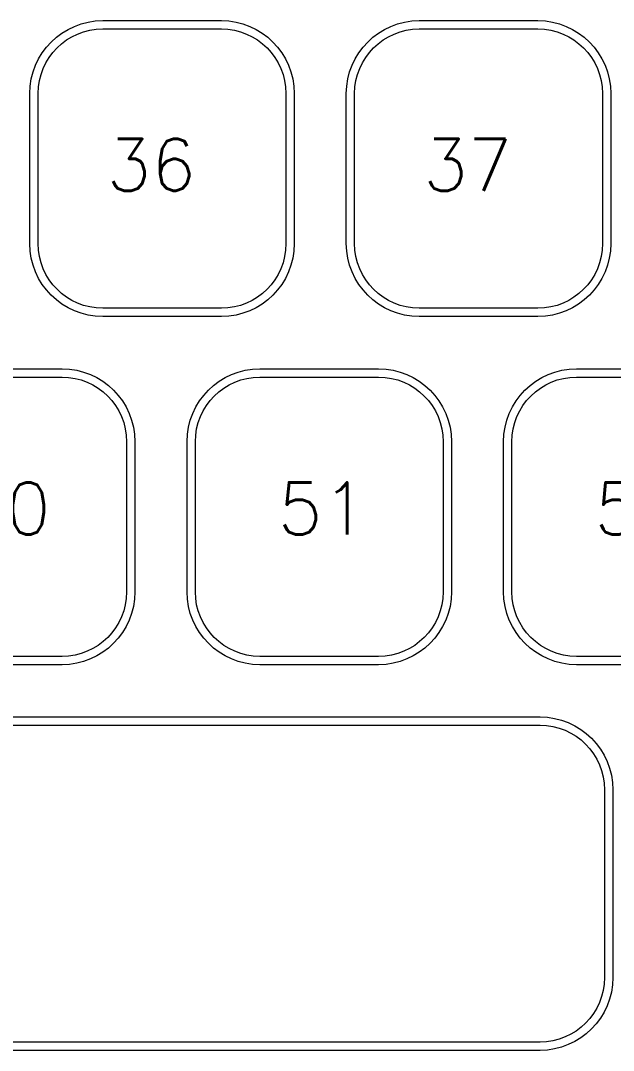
# Model space of a CAD drawing. Header units: millimetres. Extents: x 1461 to 1900, y 363 to 677.
# Drawn here: x 1679.35 to 1707.81, y 552.61 to 602.01 of the extents above; entities that cross this region are included whole.
import ezdxf

# ---------------------------------------------------------------- set-up
doc = ezdxf.new("R2010")
doc.units = ezdxf.units.MM
doc.styles.get("Standard").update_dxf_attribs({"font": 'txt', "bigfont": 'gbcbig.shx'})

msp = doc.modelspace()

# ---------------------------------------------------------------- linework, layer by layer
at = {"color": 7, "lineweight": 0}
for p, q in [((1681.6235, 601.5884), (1681.9293, 601.7363)), ((1681.9293, 601.7363), (1682.2504, 601.8544)), ((1682.2504, 601.8544), (1682.5851, 601.941)), ((1682.5851, 601.941), (1682.9316, 601.9943)), ((1682.9316, 601.9943), (1683.2881, 602.0124)), ((1683.2881, 602.0124), (1688.9883, 602.0124)), ((1688.9883, 602.0124), (1689.3448, 601.9943)), ((1689.3448, 601.9943), (1689.6913, 601.941)), ((1689.6913, 601.941), (1690.026, 601.8544)), ((1690.026, 601.8544), (1690.3472, 601.7363)), ((1690.3472, 601.7363), (1690.653, 601.5884)), ((1696.8232, 601.5884), (1697.1289, 601.7363)), ((1697.1289, 601.7363), (1697.45, 601.8544)), ((1697.45, 601.8544), (1697.7847, 601.941)), ((1697.7847, 601.941), (1698.1312, 601.9943)), ((1698.1312, 601.9943), (1698.4877, 602.0124)), ((1698.4877, 602.0124), (1704.1879, 602.0124)), ((1704.1879, 602.0124), (1704.5444, 601.9943)), ((1704.5444, 601.9943), (1704.891, 601.941)), ((1704.891, 601.941), (1705.2258, 601.8544)), ((1705.2258, 601.8544), (1705.547, 601.7363)), ((1705.547, 601.7363), (1705.8528, 601.5884)), ((1680.8164, 600.9843), (1681.0653, 601.2106)), ((1681.0653, 601.2106), (1681.3349, 601.4126)), ((1681.3349, 601.4126), (1681.6235, 601.5884)), ((1681.5562, 601.0822), (1681.8118, 601.2377)), ((1681.8118, 601.2377), (1682.0827, 601.3684)), ((1682.0827, 601.3684), (1682.3673, 601.4728)), ((1682.3673, 601.4728), (1682.6642, 601.5493)), ((1682.6642, 601.5493), (1682.9716, 601.5963)), ((1682.9716, 601.5963), (1683.2881, 601.6124)), ((1683.2881, 601.6124), (1688.9883, 601.6124)), ((1688.9883, 601.6124), (1689.3048, 601.5963)), ((1689.3048, 601.5963), (1689.6122, 601.5493)), ((1689.6122, 601.5493), (1689.909, 601.4728)), ((1689.909, 601.4728), (1690.1937, 601.3684)), ((1690.1937, 601.3684), (1690.4646, 601.2377)), ((1690.4646, 601.2377), (1690.7202, 601.0822)), ((1690.653, 601.5884), (1690.9416, 601.4126)), ((1690.9416, 601.4126), (1691.2112, 601.2106)), ((1691.2112, 601.2106), (1691.4601, 600.9843)), ((1696.0161, 600.9843), (1696.265, 601.2106)), ((1696.265, 601.2106), (1696.5346, 601.4126)), ((1696.5346, 601.4126), (1696.8232, 601.5884)), ((1696.7559, 601.0822), (1697.0115, 601.2377)), ((1697.0115, 601.2377), (1697.2824, 601.3684)), ((1697.2824, 601.3684), (1697.5671, 601.4728)), ((1697.5671, 601.4728), (1697.8639, 601.5493)), ((1697.8639, 601.5493), (1698.1714, 601.5963)), ((1698.1714, 601.5963), (1698.4878, 601.6124)), ((1698.4878, 601.6124), (1704.188, 601.6124)), ((1704.188, 601.6124), (1704.5045, 601.5963)), ((1704.5045, 601.5963), (1704.812, 601.5493)), ((1704.812, 601.5493), (1705.1088, 601.4728)), ((1705.1088, 601.4728), (1705.3935, 601.3684)), ((1705.3935, 601.3684), (1705.6645, 601.2377)), ((1705.6645, 601.2377), (1705.9201, 601.0822)), ((1705.8528, 601.5884), (1706.1414, 601.4126)), ((1706.1414, 601.4126), (1706.411, 601.2106)), ((1706.411, 601.2106), (1706.6599, 600.9843)), ((1680.3881, 600.4658), (1680.5901, 600.7354)), ((1680.5901, 600.7354), (1680.8164, 600.9843)), ((1680.897, 600.4831), (1681.0972, 600.7034)), ((1681.0972, 600.7034), (1681.3175, 600.9036)), ((1681.3175, 600.9036), (1681.5562, 601.0822)), ((1690.7202, 601.0822), (1690.9589, 600.9036)), ((1690.9589, 600.9036), (1691.1792, 600.7034)), ((1691.1792, 600.7034), (1691.3794, 600.4831)), ((1691.4601, 600.9843), (1691.6864, 600.7354)), ((1691.6864, 600.7354), (1691.8883, 600.4658)), ((1695.5879, 600.4658), (1695.7899, 600.7354)), ((1695.7899, 600.7354), (1696.0161, 600.9843)), ((1696.0967, 600.4831), (1696.297, 600.7034)), ((1696.297, 600.7034), (1696.5172, 600.9036)), ((1696.5172, 600.9036), (1696.7559, 601.0822)), ((1705.9201, 601.0822), (1706.1588, 600.9036)), ((1706.1588, 600.9036), (1706.3791, 600.7034)), ((1706.3791, 600.7034), (1706.5793, 600.4831)), ((1706.6599, 600.9843), (1706.8863, 600.7354)), ((1706.8863, 600.7354), (1707.0882, 600.4658)), ((1680.2123, 600.1772), (1680.3881, 600.4658)), ((1680.5629, 599.9888), (1680.7184, 600.2444)), ((1680.7184, 600.2444), (1680.897, 600.4831)), ((1691.3794, 600.4831), (1691.558, 600.2444)), ((1691.558, 600.2444), (1691.7134, 599.9888)), ((1691.8883, 600.4658), (1692.0642, 600.1772)), ((1695.4121, 600.1772), (1695.5879, 600.4658)), ((1695.7627, 599.9888), (1695.9181, 600.2444)), ((1695.9181, 600.2444), (1696.0967, 600.4831)), ((1706.5793, 600.4831), (1706.758, 600.2444)), ((1706.758, 600.2444), (1706.9135, 599.9888)), ((1707.0882, 600.4658), (1707.2641, 600.1772)), ((1679.9463, 599.5503), (1680.0644, 599.8714)), ((1680.0644, 599.8714), (1680.2123, 600.1772)), ((1680.3278, 599.4333), (1680.4322, 599.7179)), ((1680.4322, 599.7179), (1680.5629, 599.9888)), ((1691.7134, 599.9888), (1691.8441, 599.7179)), ((1691.8441, 599.7179), (1691.9485, 599.4333)), ((1692.0642, 600.1772), (1692.212, 599.8714)), ((1692.212, 599.8714), (1692.3302, 599.5503)), ((1695.1462, 599.5503), (1695.2643, 599.8714)), ((1695.2643, 599.8714), (1695.4121, 600.1772)), ((1695.5276, 599.4333), (1695.632, 599.7179)), ((1695.632, 599.7179), (1695.7627, 599.9888)), ((1706.9135, 599.9888), (1707.0442, 599.7179)), ((1707.0442, 599.7179), (1707.1486, 599.4333)), ((1707.2641, 600.1772), (1707.412, 599.8714)), ((1707.412, 599.8714), (1707.5301, 599.5503)), ((1679.8597, 599.2155), (1679.9463, 599.5503)), ((1680.2513, 599.1364), (1680.3278, 599.4333)), ((1691.9485, 599.4333), (1692.025, 599.1364)), ((1692.3302, 599.5503), (1692.4168, 599.2155)), ((1695.0596, 599.2155), (1695.1462, 599.5503)), ((1695.4511, 599.1364), (1695.5276, 599.4333)), ((1707.1486, 599.4333), (1707.2251, 599.1364)), ((1707.5301, 599.5503), (1707.6167, 599.2155)), ((1679.7882, 598.5125), (1679.8064, 598.869)), ((1679.8064, 598.869), (1679.8597, 599.2155)), ((1680.1882, 598.5125), (1680.2043, 598.829)), ((1680.2043, 598.829), (1680.2513, 599.1364)), ((1692.025, 599.1364), (1692.0721, 598.829)), ((1692.0721, 598.829), (1692.0881, 598.5125)), ((1692.4168, 599.2155), (1692.4701, 598.869)), ((1692.4701, 598.869), (1692.4882, 598.5125)), ((1694.9882, 598.5125), (1695.0063, 598.869)), ((1695.0063, 598.869), (1695.0596, 599.2155)), ((1695.388, 598.5125), (1695.404, 598.829)), ((1695.404, 598.829), (1695.4511, 599.1364)), ((1707.2251, 599.1364), (1707.2722, 598.829)), ((1707.2722, 598.829), (1707.2882, 598.5125)), ((1707.6167, 599.2155), (1707.67, 598.869)), ((1707.67, 598.869), (1707.6882, 598.5125)), ((1679.7882, 591.3123), (1679.7882, 598.5125)), ((1680.1882, 591.3123), (1680.1882, 598.5125)), ((1692.0881, 598.5125), (1692.0881, 591.3123)), ((1692.4882, 598.5125), (1692.4882, 591.3123)), ((1694.9882, 591.3123), (1694.9882, 598.5125)), ((1695.388, 591.3123), (1695.388, 598.5125)), ((1707.2882, 598.5125), (1707.2882, 591.3123)), ((1707.6882, 598.5125), (1707.6882, 591.3123)), ((1679.8064, 590.9558), (1679.7882, 591.3123)), ((1679.8597, 590.6093), (1679.8064, 590.9558)), ((1680.2043, 590.9958), (1680.1882, 591.3123)), ((1680.2513, 590.6884), (1680.2043, 590.9958)), ((1692.0721, 590.9958), (1692.025, 590.6884)), ((1692.0881, 591.3123), (1692.0721, 590.9958)), ((1692.4701, 590.9558), (1692.4168, 590.6093)), ((1692.4882, 591.3123), (1692.4701, 590.9558)), ((1695.0063, 590.9558), (1694.9882, 591.3123)), ((1695.0596, 590.6093), (1695.0063, 590.9558)), ((1695.404, 590.9958), (1695.388, 591.3123)), ((1695.4511, 590.6884), (1695.404, 590.9958)), ((1707.2722, 590.9958), (1707.2251, 590.6884)), ((1707.2882, 591.3123), (1707.2722, 590.9958)), ((1707.67, 590.9558), (1707.6167, 590.6093)), ((1707.6882, 591.3123), (1707.67, 590.9558)), ((1679.9463, 590.2746), (1679.8597, 590.6093)), ((1680.3278, 590.3915), (1680.2513, 590.6884)), ((1680.4322, 590.1069), (1680.3278, 590.3915)), ((1691.9485, 590.3915), (1691.8441, 590.1069)), ((1692.025, 590.6884), (1691.9485, 590.3915)), ((1692.4168, 590.6093), (1692.3302, 590.2746)), ((1695.1462, 590.2746), (1695.0596, 590.6093)), ((1695.5276, 590.3915), (1695.4511, 590.6884)), ((1695.632, 590.1069), (1695.5276, 590.3915)), ((1707.1486, 590.3915), (1707.0442, 590.1069)), ((1707.2251, 590.6884), (1707.1486, 590.3915)), ((1707.6167, 590.6093), (1707.5301, 590.2746)), ((1680.0644, 589.9535), (1679.9463, 590.2746)), ((1680.2123, 589.6477), (1680.0644, 589.9535)), ((1680.5629, 589.836), (1680.4322, 590.1069)), ((1680.7184, 589.5804), (1680.5629, 589.836)), ((1691.7134, 589.836), (1691.558, 589.5804)), ((1691.8441, 590.1069), (1691.7134, 589.836)), ((1692.212, 589.9535), (1692.0642, 589.6477)), ((1692.3302, 590.2746), (1692.212, 589.9535)), ((1695.2643, 589.9535), (1695.1462, 590.2746)), ((1695.4121, 589.6477), (1695.2643, 589.9535)), ((1695.7627, 589.836), (1695.632, 590.1069)), ((1695.9181, 589.5804), (1695.7627, 589.836)), ((1706.9135, 589.836), (1706.758, 589.5804)), ((1707.0442, 590.1069), (1706.9135, 589.836)), ((1707.412, 589.9535), (1707.2641, 589.6477)), ((1707.5301, 590.2746), (1707.412, 589.9535)), ((1680.3881, 589.3591), (1680.2123, 589.6477)), ((1680.5901, 589.0895), (1680.3881, 589.3591)), ((1680.897, 589.3417), (1680.7184, 589.5804)), ((1681.0972, 589.1214), (1680.897, 589.3417)), ((1691.3794, 589.3417), (1691.1792, 589.1214)), ((1691.558, 589.5804), (1691.3794, 589.3417)), ((1691.8883, 589.3591), (1691.6864, 589.0895)), ((1692.0642, 589.6477), (1691.8883, 589.3591)), ((1695.5879, 589.3591), (1695.4121, 589.6477)), ((1695.7899, 589.0895), (1695.5879, 589.3591)), ((1696.0967, 589.3417), (1695.9181, 589.5804)), ((1696.297, 589.1214), (1696.0967, 589.3417)), ((1706.5793, 589.3417), (1706.3791, 589.1214)), ((1706.758, 589.5804), (1706.5793, 589.3417)), ((1707.0882, 589.3591), (1706.8863, 589.0895)), ((1707.2641, 589.6477), (1707.0882, 589.3591)), ((1680.8164, 588.8406), (1680.5901, 589.0895)), ((1681.3175, 588.9212), (1681.0972, 589.1214)), ((1681.5562, 588.7426), (1681.3175, 588.9212)), ((1690.9589, 588.9212), (1690.7202, 588.7426)), ((1691.1792, 589.1214), (1690.9589, 588.9212)), ((1691.6864, 589.0895), (1691.4601, 588.8406)), ((1696.0161, 588.8406), (1695.7899, 589.0895)), ((1696.5172, 588.9212), (1696.297, 589.1214)), ((1696.7559, 588.7426), (1696.5172, 588.9212)), ((1706.1588, 588.9212), (1705.9201, 588.7426)), ((1706.3791, 589.1214), (1706.1588, 588.9212)), ((1706.8863, 589.0895), (1706.6599, 588.8406)), ((1681.0653, 588.6143), (1680.8164, 588.8406)), ((1681.3349, 588.4123), (1681.0653, 588.6143)), ((1681.6235, 588.2365), (1681.3349, 588.4123)), ((1681.8118, 588.5871), (1681.5562, 588.7426)), ((1682.0827, 588.4564), (1681.8118, 588.5871)), ((1682.3673, 588.3521), (1682.0827, 588.4564)), ((1690.1937, 588.4564), (1689.909, 588.3521)), ((1690.4646, 588.5871), (1690.1937, 588.4564)), ((1690.7202, 588.7426), (1690.4646, 588.5871)), ((1690.9416, 588.4123), (1690.653, 588.2365)), ((1691.2112, 588.6143), (1690.9416, 588.4123)), ((1691.4601, 588.8406), (1691.2112, 588.6143)), ((1696.265, 588.6143), (1696.0161, 588.8406)), ((1696.5346, 588.4123), (1696.265, 588.6143)), ((1696.8232, 588.2365), (1696.5346, 588.4123)), ((1697.0115, 588.5871), (1696.7559, 588.7426)), ((1697.2824, 588.4564), (1697.0115, 588.5871)), ((1697.5671, 588.3521), (1697.2824, 588.4564)), ((1705.3935, 588.4564), (1705.1088, 588.3521)), ((1705.6645, 588.5871), (1705.3935, 588.4564)), ((1705.9201, 588.7426), (1705.6645, 588.5871)), ((1706.1414, 588.4123), (1705.8528, 588.2365)), ((1706.411, 588.6143), (1706.1414, 588.4123)), ((1706.6599, 588.8406), (1706.411, 588.6143)), ((1681.9293, 588.0886), (1681.6235, 588.2365)), ((1682.2504, 587.9705), (1681.9293, 588.0886)), ((1682.5851, 587.8839), (1682.2504, 587.9705)), ((1682.6642, 588.2755), (1682.3673, 588.3521)), ((1682.9316, 587.8306), (1682.5851, 587.8839)), ((1682.9716, 588.2285), (1682.6642, 588.2755)), ((1683.2881, 588.2124), (1682.9716, 588.2285)), ((1688.9883, 588.2124), (1683.2881, 588.2124)), ((1689.3048, 588.2285), (1688.9883, 588.2124)), ((1689.6122, 588.2755), (1689.3048, 588.2285)), ((1689.6913, 587.8839), (1689.3448, 587.8306)), ((1689.909, 588.3521), (1689.6122, 588.2755)), ((1690.026, 587.9705), (1689.6913, 587.8839)), ((1690.3472, 588.0886), (1690.026, 587.9705)), ((1690.653, 588.2365), (1690.3472, 588.0886)), ((1697.1289, 588.0886), (1696.8232, 588.2365)), ((1697.45, 587.9705), (1697.1289, 588.0886)), ((1697.7847, 587.8839), (1697.45, 587.9705)), ((1697.8639, 588.2755), (1697.5671, 588.3521)), ((1698.1312, 587.8306), (1697.7847, 587.8839)), ((1698.1714, 588.2285), (1697.8639, 588.2755)), ((1698.4878, 588.2124), (1698.1714, 588.2285)), ((1704.188, 588.2124), (1698.4878, 588.2124)), ((1704.5045, 588.2285), (1704.188, 588.2124)), ((1704.812, 588.2755), (1704.5045, 588.2285)), ((1704.891, 587.8839), (1704.5444, 587.8306)), ((1705.1088, 588.3521), (1704.812, 588.2755)), ((1705.2258, 587.9705), (1704.891, 587.8839)), ((1705.547, 588.0886), (1705.2258, 587.9705)), ((1705.8528, 588.2365), (1705.547, 588.0886)), ((1683.2881, 587.8124), (1682.9316, 587.8306)), ((1688.9883, 587.8124), (1683.2881, 587.8124)), ((1689.3448, 587.8306), (1688.9883, 587.8124)), ((1698.4877, 587.8124), (1698.1312, 587.8306)), ((1704.1879, 587.8124), (1698.4877, 587.8124)), ((1704.5444, 587.8306), (1704.1879, 587.8124)), ((1675.6376, 585.3127), (1681.3375, 585.3127)), ((1675.6376, 584.9126), (1681.3374, 584.9126)), ((1681.3374, 584.9126), (1681.6539, 584.8966)), ((1681.3375, 585.3127), (1681.6939, 585.2945)), ((1681.6539, 584.8966), (1681.9613, 584.8495)), ((1681.6939, 585.2945), (1682.0405, 585.2412)), ((1682.0405, 585.2412), (1682.3752, 585.1546)), ((1682.3752, 585.1546), (1682.6963, 585.0365)), ((1682.6963, 585.0365), (1683.0021, 584.8886)), ((1689.1731, 584.8886), (1689.4789, 585.0365)), ((1689.4789, 585.0365), (1689.8, 585.1546)), ((1689.8, 585.1546), (1690.1347, 585.2412)), ((1690.1347, 585.2412), (1690.4812, 585.2945)), ((1690.2138, 584.8495), (1690.5212, 584.8966)), ((1690.4812, 585.2945), (1690.8377, 585.3127)), ((1690.5212, 584.8966), (1690.8377, 584.9126)), ((1690.8377, 585.3127), (1696.5379, 585.3127)), ((1690.8377, 584.9126), (1696.5379, 584.9126)), ((1696.5379, 585.3127), (1696.8944, 585.2945)), ((1696.5379, 584.9126), (1696.8544, 584.8966)), ((1696.8544, 584.8966), (1697.1618, 584.8495)), ((1696.8944, 585.2945), (1697.2409, 585.2412)), ((1697.2409, 585.2412), (1697.5756, 585.1546)), ((1697.5756, 585.1546), (1697.8968, 585.0365)), ((1697.8968, 585.0365), (1698.2025, 584.8886)), ((1704.3729, 584.8886), (1704.6786, 585.0365)), ((1704.6786, 585.0365), (1704.9997, 585.1546)), ((1704.9997, 585.1546), (1705.3344, 585.2412)), ((1705.3344, 585.2412), (1705.6809, 585.2945)), ((1705.4133, 584.8495), (1705.7208, 584.8966)), ((1705.6809, 585.2945), (1706.0373, 585.3127)), ((1705.7208, 584.8966), (1706.0373, 584.9126)), ((1706.0373, 585.3127), (1711.7375, 585.3127)), ((1706.0373, 584.9126), (1711.7374, 584.9126)), ((1681.9613, 584.8495), (1682.2582, 584.773)), ((1682.2582, 584.773), (1682.5428, 584.6686)), ((1682.5428, 584.6686), (1682.8138, 584.5379)), ((1682.8138, 584.5379), (1683.0693, 584.3825)), ((1683.0021, 584.8886), (1683.2907, 584.7128)), ((1683.2907, 584.7128), (1683.5603, 584.5108)), ((1683.5603, 584.5108), (1683.8092, 584.2845)), ((1688.366, 584.2845), (1688.6149, 584.5108)), ((1688.6149, 584.5108), (1688.8845, 584.7128)), ((1688.8845, 584.7128), (1689.1731, 584.8886)), ((1689.1058, 584.3825), (1689.3613, 584.5379)), ((1689.3613, 584.5379), (1689.6323, 584.6686)), ((1689.6323, 584.6686), (1689.9169, 584.773)), ((1689.9169, 584.773), (1690.2138, 584.8495)), ((1697.1618, 584.8495), (1697.4586, 584.773)), ((1697.4586, 584.773), (1697.7433, 584.6686)), ((1697.7433, 584.6686), (1698.0142, 584.5379)), ((1698.0142, 584.5379), (1698.2698, 584.3825)), ((1698.2025, 584.8886), (1698.4911, 584.7128)), ((1698.4911, 584.7128), (1698.7608, 584.5108)), ((1698.7608, 584.5108), (1699.0096, 584.2845)), ((1703.5659, 584.2845), (1703.8147, 584.5108)), ((1703.8147, 584.5108), (1704.0843, 584.7128)), ((1704.0843, 584.7128), (1704.3729, 584.8886)), ((1704.3053, 584.3825), (1704.5609, 584.5379)), ((1704.5609, 584.5379), (1704.8318, 584.6686)), ((1704.8318, 584.6686), (1705.1165, 584.773)), ((1705.1165, 584.773), (1705.4133, 584.8495)), ((1683.0693, 584.3825), (1683.3081, 584.2038)), ((1683.3081, 584.2038), (1683.5283, 584.0036)), ((1683.5283, 584.0036), (1683.7285, 583.7834)), ((1683.8092, 584.2845), (1684.0355, 584.0356)), ((1684.0355, 584.0356), (1684.2375, 583.766)), ((1687.9377, 583.766), (1688.1397, 584.0356)), ((1688.1397, 584.0356), (1688.366, 584.2845)), ((1688.4466, 583.7834), (1688.6468, 584.0036)), ((1688.6468, 584.0036), (1688.867, 584.2038)), ((1688.867, 584.2038), (1689.1058, 584.3825)), ((1698.2698, 584.3825), (1698.5085, 584.2038)), ((1698.5085, 584.2038), (1698.7288, 584.0036)), ((1698.7288, 584.0036), (1698.929, 583.7834)), ((1699.0096, 584.2845), (1699.236, 584.0356)), ((1699.236, 584.0356), (1699.4379, 583.766)), ((1703.1376, 583.766), (1703.3396, 584.0356)), ((1703.3396, 584.0356), (1703.5659, 584.2845)), ((1703.6462, 583.7834), (1703.8464, 584.0036)), ((1703.8464, 584.0036), (1704.0666, 584.2038)), ((1704.0666, 584.2038), (1704.3053, 584.3825)), ((1683.7285, 583.7834), (1683.9071, 583.5447)), ((1683.9071, 583.5447), (1684.0626, 583.2891)), ((1684.2375, 583.766), (1684.4133, 583.4774)), ((1684.4133, 583.4774), (1684.5612, 583.1716)), ((1687.614, 583.1716), (1687.7619, 583.4774)), ((1687.7619, 583.4774), (1687.9377, 583.766)), ((1688.1125, 583.2891), (1688.268, 583.5447)), ((1688.268, 583.5447), (1688.4466, 583.7834)), ((1698.929, 583.7834), (1699.1076, 583.5447)), ((1699.1076, 583.5447), (1699.263, 583.2891)), ((1699.4379, 583.766), (1699.6137, 583.4774)), ((1699.6137, 583.4774), (1699.7616, 583.1716)), ((1702.8139, 583.1716), (1702.9618, 583.4774)), ((1702.9618, 583.4774), (1703.1376, 583.766)), ((1703.3121, 583.2891), (1703.4675, 583.5447)), ((1703.4675, 583.5447), (1703.6462, 583.7834)), ((1684.0626, 583.2891), (1684.1933, 583.0182)), ((1684.1933, 583.0182), (1684.2977, 582.7335)), ((1684.5612, 583.1716), (1684.6793, 582.8505)), ((1687.4959, 582.8505), (1687.614, 583.1716)), ((1687.8774, 582.7335), (1687.9818, 583.0182)), ((1687.9818, 583.0182), (1688.1125, 583.2891)), ((1699.263, 583.2891), (1699.3937, 583.0182)), ((1699.3937, 583.0182), (1699.4981, 582.7335)), ((1699.7616, 583.1716), (1699.8798, 582.8505)), ((1702.6958, 582.8505), (1702.8139, 583.1716)), ((1703.077, 582.7335), (1703.1814, 583.0182)), ((1703.1814, 583.0182), (1703.3121, 583.2891)), ((1684.2977, 582.7335), (1684.3742, 582.4367)), ((1684.3742, 582.4367), (1684.4212, 582.1292)), ((1684.6793, 582.8505), (1684.7659, 582.5158)), ((1684.7659, 582.5158), (1684.8192, 582.1693)), ((1687.356, 582.1693), (1687.4093, 582.5158)), ((1687.4093, 582.5158), (1687.4959, 582.8505)), ((1687.7539, 582.1292), (1687.8009, 582.4367)), ((1687.8009, 582.4367), (1687.8774, 582.7335)), ((1699.4981, 582.7335), (1699.5746, 582.4367)), ((1699.5746, 582.4367), (1699.6217, 582.1292)), ((1699.8798, 582.8505), (1699.9664, 582.5158)), ((1699.9664, 582.5158), (1700.0197, 582.1693)), ((1702.5559, 582.1693), (1702.6092, 582.5158)), ((1702.6092, 582.5158), (1702.6958, 582.8505)), ((1702.9534, 582.1292), (1703.0005, 582.4367)), ((1703.0005, 582.4367), (1703.077, 582.7335)), ((1684.4212, 582.1292), (1684.4373, 581.8127)), ((1684.8192, 582.1693), (1684.8374, 581.8128)), ((1687.3378, 581.8128), (1687.356, 582.1693)), ((1687.7378, 581.8127), (1687.7539, 582.1292)), ((1699.6217, 582.1292), (1699.6377, 581.8127)), ((1700.0197, 582.1693), (1700.0378, 581.8128)), ((1702.5377, 581.8128), (1702.5559, 582.1693)), ((1702.9374, 581.8127), (1702.9534, 582.1292)), ((1684.4373, 581.8127), (1684.4373, 574.6125)), ((1684.8374, 581.8128), (1684.8374, 574.6126)), ((1687.3378, 574.6126), (1687.3378, 581.8128)), ((1687.7378, 574.6125), (1687.7378, 581.8127)), ((1699.6377, 581.8127), (1699.6377, 574.6125)), ((1700.0378, 581.8128), (1700.0378, 574.6126)), ((1702.5377, 574.6126), (1702.5377, 581.8128)), ((1702.9374, 574.6125), (1702.9374, 581.8127)), ((1684.4373, 574.6125), (1684.4212, 574.2961)), ((1684.8374, 574.6126), (1684.8192, 574.2561)), ((1687.356, 574.2561), (1687.3378, 574.6126)), ((1687.7539, 574.2961), (1687.7378, 574.6125)), ((1699.6377, 574.6125), (1699.6217, 574.2961)), ((1700.0378, 574.6126), (1700.0197, 574.2561)), ((1702.5559, 574.2561), (1702.5377, 574.6126)), ((1702.9534, 574.2961), (1702.9374, 574.6125)), ((1684.4212, 574.2961), (1684.3742, 573.9886)), ((1684.8192, 574.2561), (1684.7659, 573.9096)), ((1687.4093, 573.9096), (1687.356, 574.2561)), ((1687.8009, 573.9886), (1687.7539, 574.2961)), ((1699.6217, 574.2961), (1699.5746, 573.9886)), ((1700.0197, 574.2561), (1699.9664, 573.9096)), ((1702.6092, 573.9096), (1702.5559, 574.2561)), ((1703.0005, 573.9886), (1702.9534, 574.2961)), ((1684.2977, 573.6918), (1684.1933, 573.4071)), ((1684.3742, 573.9886), (1684.2977, 573.6918)), ((1684.6793, 573.5749), (1684.5612, 573.2537)), ((1684.7659, 573.9096), (1684.6793, 573.5749)), ((1687.4959, 573.5749), (1687.4093, 573.9096)), ((1687.614, 573.2537), (1687.4959, 573.5749)), ((1687.8774, 573.6918), (1687.8009, 573.9886)), ((1687.9818, 573.4071), (1687.8774, 573.6918)), ((1699.4981, 573.6918), (1699.3937, 573.4071)), ((1699.5746, 573.9886), (1699.4981, 573.6918)), ((1699.8798, 573.5749), (1699.7616, 573.2537)), ((1699.9664, 573.9096), (1699.8798, 573.5749)), ((1702.6958, 573.5749), (1702.6092, 573.9096)), ((1702.8139, 573.2537), (1702.6958, 573.5749)), ((1703.077, 573.6918), (1703.0005, 573.9886)), ((1703.1814, 573.4071), (1703.077, 573.6918)), ((1684.0626, 573.1362), (1683.9071, 572.8806)), ((1684.1933, 573.4071), (1684.0626, 573.1362)), ((1684.5612, 573.2537), (1684.4133, 572.9479)), ((1687.7619, 572.9479), (1687.614, 573.2537)), ((1688.1125, 573.1362), (1687.9818, 573.4071)), ((1688.268, 572.8806), (1688.1125, 573.1362)), ((1699.263, 573.1362), (1699.1076, 572.8806)), ((1699.3937, 573.4071), (1699.263, 573.1362)), ((1699.7616, 573.2537), (1699.6137, 572.9479)), ((1702.9618, 572.9479), (1702.8139, 573.2537)), ((1703.3121, 573.1362), (1703.1814, 573.4071)), ((1703.4675, 572.8806), (1703.3121, 573.1362)), ((1683.7285, 572.6419), (1683.5283, 572.4217)), ((1683.9071, 572.8806), (1683.7285, 572.6419)), ((1684.2375, 572.6594), (1684.0355, 572.3897)), ((1684.4133, 572.9479), (1684.2375, 572.6594)), ((1687.9377, 572.6594), (1687.7619, 572.9479)), ((1688.1397, 572.3897), (1687.9377, 572.6594)), ((1688.4466, 572.6419), (1688.268, 572.8806)), ((1688.6468, 572.4217), (1688.4466, 572.6419)), ((1698.929, 572.6419), (1698.7288, 572.4217)), ((1699.1076, 572.8806), (1698.929, 572.6419)), ((1699.4379, 572.6594), (1699.236, 572.3897)), ((1699.6137, 572.9479), (1699.4379, 572.6594)), ((1703.1376, 572.6594), (1702.9618, 572.9479)), ((1703.3396, 572.3897), (1703.1376, 572.6594)), ((1703.6462, 572.6419), (1703.4675, 572.8806)), ((1703.8464, 572.4217), (1703.6462, 572.6419)), ((1683.3081, 572.2214), (1683.0693, 572.0428)), ((1683.5283, 572.4217), (1683.3081, 572.2214)), ((1683.8092, 572.1408), (1683.5603, 571.9145)), ((1684.0355, 572.3897), (1683.8092, 572.1408)), ((1688.366, 572.1408), (1688.1397, 572.3897)), ((1688.6149, 571.9145), (1688.366, 572.1408)), ((1688.867, 572.2214), (1688.6468, 572.4217)), ((1689.1058, 572.0428), (1688.867, 572.2214)), ((1698.5085, 572.2214), (1698.2698, 572.0428)), ((1698.7288, 572.4217), (1698.5085, 572.2214)), ((1699.0096, 572.1408), (1698.7608, 571.9145)), ((1699.236, 572.3897), (1699.0096, 572.1408)), ((1703.5659, 572.1408), (1703.3396, 572.3897)), ((1703.8147, 571.9145), (1703.5659, 572.1408)), ((1704.0666, 572.2214), (1703.8464, 572.4217)), ((1704.3053, 572.0428), (1704.0666, 572.2214)), ((1681.9613, 571.5758), (1681.6539, 571.5287)), ((1682.2582, 571.6523), (1681.9613, 571.5758)), ((1682.5428, 571.7567), (1682.2582, 571.6523)), ((1682.8138, 571.8874), (1682.5428, 571.7567)), ((1683.0693, 572.0428), (1682.8138, 571.8874)), ((1683.2907, 571.7126), (1683.0021, 571.5367)), ((1683.5603, 571.9145), (1683.2907, 571.7126)), ((1688.8845, 571.7126), (1688.6149, 571.9145)), ((1689.1731, 571.5367), (1688.8845, 571.7126)), ((1689.3613, 571.8874), (1689.1058, 572.0428)), ((1689.6323, 571.7567), (1689.3613, 571.8874)), ((1689.9169, 571.6523), (1689.6323, 571.7567)), ((1690.2138, 571.5758), (1689.9169, 571.6523)), ((1690.5212, 571.5287), (1690.2138, 571.5758)), ((1697.1618, 571.5758), (1696.8544, 571.5287)), ((1697.4586, 571.6523), (1697.1618, 571.5758)), ((1697.7433, 571.7567), (1697.4586, 571.6523)), ((1698.0142, 571.8874), (1697.7433, 571.7567)), ((1698.2698, 572.0428), (1698.0142, 571.8874)), ((1698.4911, 571.7126), (1698.2025, 571.5367)), ((1698.7608, 571.9145), (1698.4911, 571.7126)), ((1704.0843, 571.7126), (1703.8147, 571.9145)), ((1704.3729, 571.5367), (1704.0843, 571.7126)), ((1704.5609, 571.8874), (1704.3053, 572.0428)), ((1704.8318, 571.7567), (1704.5609, 571.8874)), ((1705.1165, 571.6523), (1704.8318, 571.7567)), ((1705.4133, 571.5758), (1705.1165, 571.6523)), ((1705.7208, 571.5287), (1705.4133, 571.5758)), ((1681.3374, 571.5127), (1675.6376, 571.5127)), ((1681.3375, 571.1127), (1675.6376, 571.1127)), ((1681.6539, 571.5287), (1681.3374, 571.5127)), ((1681.6939, 571.1308), (1681.3375, 571.1127)), ((1682.0405, 571.1841), (1681.6939, 571.1308)), ((1682.3752, 571.2707), (1682.0405, 571.1841)), ((1682.6963, 571.3889), (1682.3752, 571.2707)), ((1683.0021, 571.5367), (1682.6963, 571.3889)), ((1689.4789, 571.3889), (1689.1731, 571.5367)), ((1689.8, 571.2707), (1689.4789, 571.3889)), ((1690.1347, 571.1841), (1689.8, 571.2707)), ((1690.4812, 571.1308), (1690.1347, 571.1841)), ((1690.8377, 571.1127), (1690.4812, 571.1308)), ((1690.8377, 571.5127), (1690.5212, 571.5287)), ((1696.5379, 571.5127), (1690.8377, 571.5127)), ((1696.5379, 571.1127), (1690.8377, 571.1127)), ((1696.8544, 571.5287), (1696.5379, 571.5127)), ((1696.8944, 571.1308), (1696.5379, 571.1127)), ((1697.2409, 571.1841), (1696.8944, 571.1308)), ((1697.5756, 571.2707), (1697.2409, 571.1841)), ((1697.8968, 571.3889), (1697.5756, 571.2707)), ((1698.2025, 571.5367), (1697.8968, 571.3889)), ((1704.6786, 571.3889), (1704.3729, 571.5367)), ((1704.9997, 571.2707), (1704.6786, 571.3889)), ((1705.3344, 571.1841), (1704.9997, 571.2707)), ((1705.6809, 571.1308), (1705.3344, 571.1841)), ((1706.0373, 571.1127), (1705.6809, 571.1308)), ((1706.0373, 571.5127), (1705.7208, 571.5287)), ((1711.7374, 571.5127), (1706.0373, 571.5127)), ((1711.7375, 571.1127), (1706.0373, 571.1127)), ((1651.2882, 568.6124), (1704.2878, 568.6124)), ((1704.2878, 568.6124), (1704.6444, 568.5942)), ((1704.6444, 568.5942), (1704.9909, 568.541)), ((1651.2883, 568.2123), (1704.2879, 568.2123)), ((1704.2879, 568.2123), (1704.6044, 568.1963)), ((1704.6044, 568.1963), (1704.9119, 568.1492)), ((1704.9119, 568.1492), (1705.2088, 568.0727)), ((1704.9909, 568.541), (1705.3257, 568.4543)), ((1705.3257, 568.4543), (1705.6469, 568.3362)), ((1705.6469, 568.3362), (1705.9527, 568.1883)), ((1705.9527, 568.1883), (1706.2413, 568.0125)), ((1705.2088, 568.0727), (1705.4935, 567.9683)), ((1705.4935, 567.9683), (1705.7645, 567.8376)), ((1705.7645, 567.8376), (1706.0201, 567.6822)), ((1706.0201, 567.6822), (1706.2588, 567.5036)), ((1706.2413, 568.0125), (1706.511, 567.8105)), ((1706.511, 567.8105), (1706.7598, 567.5842)), ((1706.2588, 567.5036), (1706.4791, 567.3033)), ((1706.4791, 567.3033), (1706.6793, 567.0831)), ((1706.7598, 567.5842), (1706.9862, 567.3354)), ((1706.9862, 567.3354), (1707.1882, 567.0657)), ((1706.6793, 567.0831), (1706.858, 566.8444)), ((1706.858, 566.8444), (1707.0134, 566.5888)), ((1707.1882, 567.0657), (1707.364, 566.7771)), ((1707.364, 566.7771), (1707.5119, 566.4714)), ((1707.0134, 566.5888), (1707.1441, 566.3179)), ((1707.1441, 566.3179), (1707.2485, 566.0332)), ((1707.5119, 566.4714), (1707.63, 566.1502)), ((1707.63, 566.1502), (1707.7166, 565.8155)), ((1707.2485, 566.0332), (1707.325, 565.7364)), ((1707.325, 565.7364), (1707.3721, 565.4289)), ((1707.7166, 565.8155), (1707.7699, 565.469)), ((1707.3721, 565.4289), (1707.3881, 565.1125)), ((1707.7699, 565.469), (1707.7881, 565.1125)), ((1707.3881, 565.1125), (1707.3881, 556.1124)), ((1707.7881, 565.1125), (1707.7881, 556.1124)), ((1707.3721, 555.7959), (1707.325, 555.4885)), ((1707.3881, 556.1124), (1707.3721, 555.7959)), ((1707.7699, 555.7559), (1707.7166, 555.4094)), ((1707.7881, 556.1124), (1707.7699, 555.7559)), ((1707.325, 555.4885), (1707.2485, 555.1916)), ((1707.7166, 555.4094), (1707.63, 555.0747)), ((1707.1441, 554.907), (1707.0134, 554.636)), ((1707.2485, 555.1916), (1707.1441, 554.907)), ((1707.63, 555.0747), (1707.5119, 554.7536)), ((1706.858, 554.3805), (1706.6793, 554.1418)), ((1707.0134, 554.636), (1706.858, 554.3805)), ((1707.364, 554.4478), (1707.1882, 554.1592)), ((1707.5119, 554.7536), (1707.364, 554.4478)), ((1706.4791, 553.9215), (1706.2588, 553.7213)), ((1706.6793, 554.1418), (1706.4791, 553.9215)), ((1706.9862, 553.8896), (1706.7598, 553.6407)), ((1707.1882, 554.1592), (1706.9862, 553.8896)), ((1705.7645, 553.3872), (1705.4935, 553.2565)), ((1706.0201, 553.5427), (1705.7645, 553.3872)), ((1706.2588, 553.7213), (1706.0201, 553.5427)), ((1706.511, 553.4144), (1706.2413, 553.2124)), ((1706.7598, 553.6407), (1706.511, 553.4144)), ((1704.2879, 553.0125), (1651.2883, 553.0125)), ((1704.6044, 553.0286), (1704.2879, 553.0125)), ((1704.9119, 553.0756), (1704.6044, 553.0286)), ((1705.2088, 553.1521), (1704.9119, 553.0756)), ((1705.4935, 553.2565), (1705.2088, 553.1521)), ((1705.6469, 552.8887), (1705.3257, 552.7706)), ((1705.9527, 553.0366), (1705.6469, 552.8887)), ((1706.2413, 553.2124), (1705.9527, 553.0366)), ((1704.2878, 552.6125), (1651.2882, 552.6125)), ((1704.6444, 552.6307), (1704.2878, 552.6125)), ((1704.9909, 552.684), (1704.6444, 552.6307)), ((1705.3257, 552.7706), (1704.9909, 552.684))]:
    msp.add_line(p, q, dxfattribs=at)

# ---------------------------------------------------------------- texts
for s, p in [('36', (1683.474, 593.8401)), ('37', (1698.674, 593.8401)), ('50', (1676.5035, 577.3573)), ('51', (1691.7039, 577.3573)), ('52', (1706.9038, 577.3573))]:
    msp.add_text(s, height=2.5).set_placement(p)

doc.saveas('drawing.dxf')
